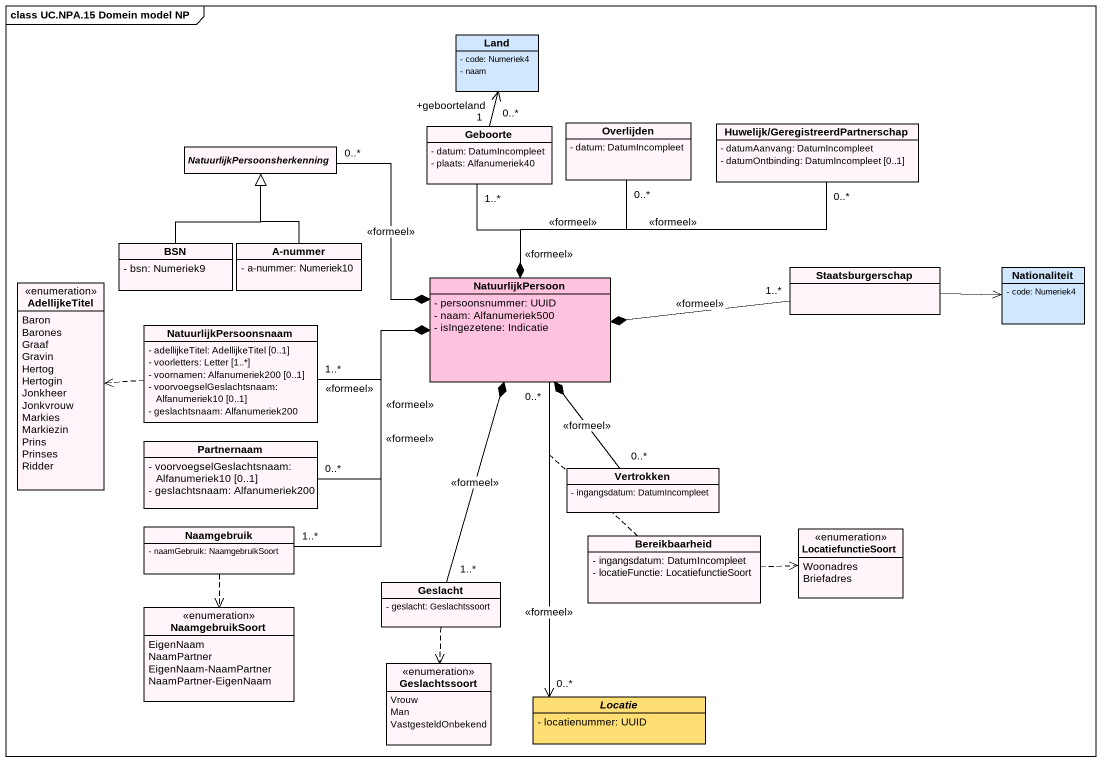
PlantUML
@startuml
mainframe class UC.NPA.15 Domein model NP
hide circle
hide empty members
skinparam classAttributeIconSize 0
class Land #D0E7FE {
  - code: Numeriek4
  - naam
}
abstract class NatuurlijkPersoonsherkenning #FFF5FA
class Geboorte #FFF5FA {
  - datum: DatumIncompleet
  - plaats: Alfanumeriek40
}
class Overlijden #FFF5FA {
  - datum: DatumIncompleet
}
class "Huwelijk/GeregistreerdPartnerschap" as Huwelijk #FFF5FA {
  - datumAanvang: DatumIncompleet
  - datumOntbinding: DatumIncompleet [0..1]
}
class BSN #FFF5FA {
  - bsn: Numeriek9
}
class "A-nummer" as A_nummer #FFF5FA {
  - a-nummer: Numeriek10
}
enum AdellijkeTitel #FFF5FA {
  Baron
  Barones
  Graaf
  Gravin
  Hertog
  Hertogin
  Jonkheer
  Jonkvrouw
  Markies
  Markiezin
  Prins
  Prinses
  Ridder
}
class NatuurlijkPersoon #FFC3DF {
  - persoonsnummer: UUID
  - naam: Alfanumeriek500
  - isIngezetene: Indicatie
}
class Staatsburgerschap #FFF5FA
class Nationaliteit #D0E7FE {
  - code: Numeriek4
}
class NatuurlijkPersoonsnaam #FFF5FA {
  - adellijkeTitel: AdellijkeTitel [0..1]
  - voorletters: Letter [1..*]
  - voornamen: Alfanumeriek200 [0..1]
  - voorvoegselGeslachtsnaam: Alfanumeriek10 [0..1]
  - geslachtsnaam: Alfanumeriek200
}
class Partnernaam #FFF5FA {
  - voorvoegselGeslachtsnaam: Alfanumeriek10 [0..1]
  - geslachtsnaam: Alfanumeriek200
}
class Vertrokken #FFF5FA {
  - ingangsdatum: DatumIncompleet
}
class Naamgebruik #FFF5FA {
  - naamGebruik: NaamgebruikSoort
}
class Bereikbaarheid #FFF5FA {
  - ingangsdatum: DatumIncompleet
  - locatieFunctie: LocatiefunctieSoort
}
enum LocatiefunctieSoort #FFF5FA {
  Woonadres
  Briefadres
}
class Geslacht #FFF5FA {
  - geslacht: Geslachtssoort
}
enum NaamgebruikSoort #FFF5FA {
  EigenNaam
  NaamPartner
  EigenNaam-NaamPartner
  NaamPartner-EigenNaam
}
enum Geslachtssoort #FFF5FA {
  Vrouw
  Man
  VastgesteldOnbekend
}
abstract class Locatie #FFDE73 {
  - locatienummer: UUID
}
NatuurlijkPersoonsherkenning "0..*" --* NatuurlijkPersoon : <<formeel>>
Geboorte "0..*" -up-> "+geboorteland\n1" Land
Geboorte "1..*" --* NatuurlijkPersoon : <<formeel>>
Overlijden "0..*" --* NatuurlijkPersoon : <<formeel>>
Huwelijk "0..*" -left-* NatuurlijkPersoon : <<formeel>>
BSN -up-|> NatuurlijkPersoonsherkenning
A_nummer -up-|> NatuurlijkPersoonsherkenning
NatuurlijkPersoon "0..*" --> "0..*" Locatie : <<formeel>>
(NatuurlijkPersoon, Locatie) .. Bereikbaarheid
Staatsburgerschap "1..*" -left-* NatuurlijkPersoon : <<formeel>>
Staatsburgerschap -right-> Nationaliteit
NatuurlijkPersoonsnaam .left.> AdellijkeTitel
NatuurlijkPersoonsnaam "1..*" -right-* NatuurlijkPersoon : <<formeel>>
Partnernaam "0..*" -right-* NatuurlijkPersoon : <<formeel>>
Vertrokken "0..*" -up-* NatuurlijkPersoon : <<formeel>>
Naamgebruik "1..*" -up-* NatuurlijkPersoon : <<formeel>>
Naamgebruik ..> NaamgebruikSoort
Bereikbaarheid .right.> LocatiefunctieSoort
Geslacht "1..*" -up-* NatuurlijkPersoon : <<formeel>>
Geslacht ..> Geslachtssoort
@enduml
